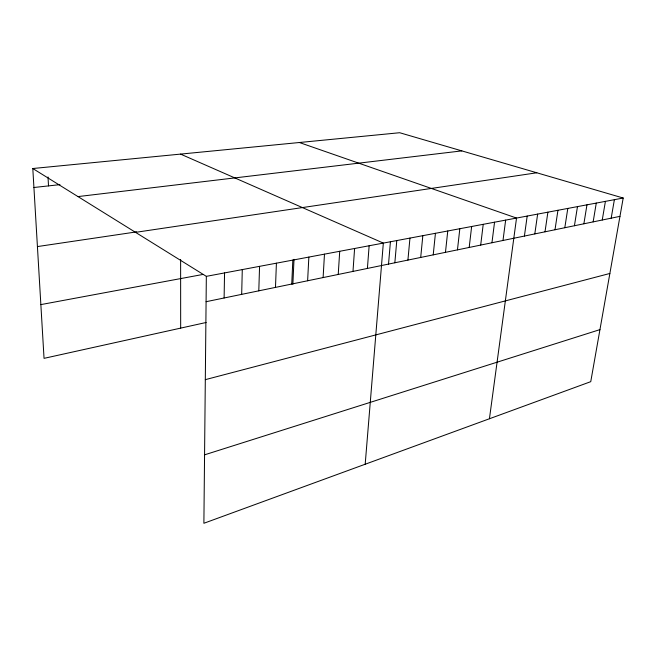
<?xml version="1.0" encoding="UTF-8"?>
<svg xmlns="http://www.w3.org/2000/svg" width="656" height="656" viewBox="0 0 656 656"><rect width="100%" height="100%" fill="white"/><g stroke="black" fill="none" stroke-linecap="round" stroke-linejoin="round"><path stroke-width="0.98" d="M32.8 168.518L206.337 276.348L203.885 523.275L590.753 381.669L623.2 198.022L399.676 132.725L32.8 168.518L44.042 358.348L206.156 322.481M224.114 297.988L224.549 272.929M241.679 294.364L242.285 269.591M258.792 290.838L259.571 266.344M275.479 287.394L276.414 263.179M291.748 284.04L292.838 260.096M292.863 284.278L294.003 259.358M307.623 280.768L308.853 257.086M323.113 277.57L324.474 254.151M338.225 274.454L339.718 251.289M352.985 271.412L354.601 248.493M367.401 268.435L369.139 245.762M365.187 464.235L383.334 243.089L180.548 154.103M388.491 264.524L390.443 241.465M394.846 262.777L396.79 240.563M407.917 260.088L409.959 238.087M420.701 257.447L422.833 235.668M433.214 254.864L435.436 233.306M445.465 252.339L447.761 230.986M457.453 249.87L459.831 228.714M469.188 247.451L471.648 226.5M480.692 245.073L483.218 224.327M491.951 242.753L494.55 222.195M502.988 240.481L505.653 220.113M489.433 418.758L516.534 218.063L299.366 142.508M524.406 236.062L527.194 216.062M534.804 233.913L537.649 214.094M545.005 231.814L547.891 212.175M555.001 229.756L557.944 210.281M564.808 227.73L567.801 208.428M574.435 225.746L577.477 206.615M583.881 223.794L586.964 204.828M593.147 221.884L596.271 203.081M602.249 220.006L605.414 201.367M611.187 218.169L614.385 199.678M204.565 454.838L599.953 329.615M205.312 379.66L609.867 273.462M206.091 301.703L619.961 216.357M206.337 276.348L623.2 198.022M40.852 304.605L202.72 274.487M37.425 246.574L136.522 231.888M135.521 232.347L536.813 172.782M77.974 196.587L461.824 150.88M33.923 187.493L59.958 184.639M48.027 176.981L48.503 185.894M180.621 259.497L180.671 328.115"/></g></svg>
